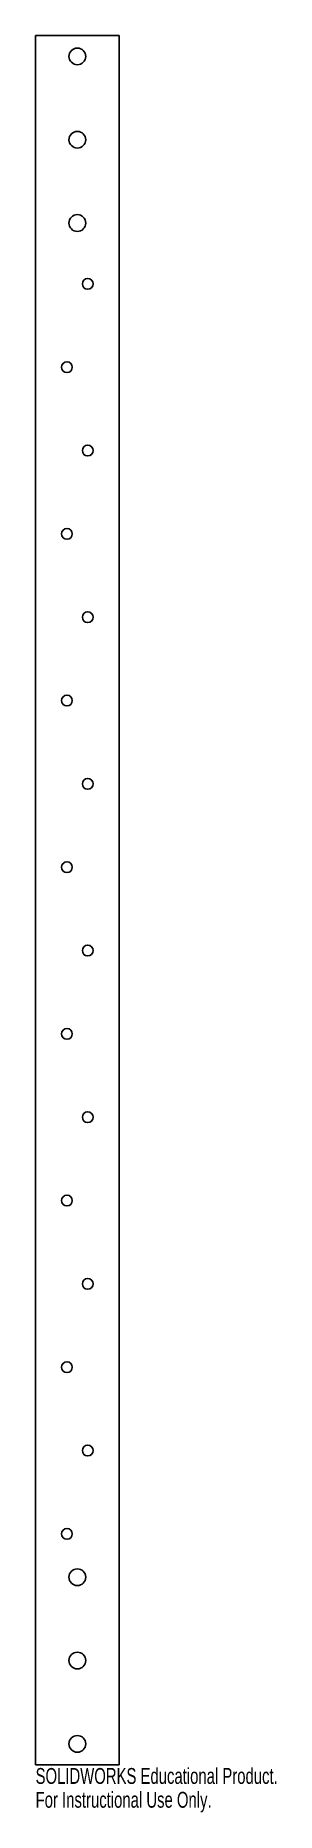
# Model space of a CAD drawing. Header units: inches. Extents: x -0.5 to 2.4, y -0.6 to 20.8.
import ezdxf

# ---------------------------------------------------------------- set-up
doc = ezdxf.new("R2010")
doc.units = ezdxf.units.IN
doc.header["$MEASUREMENT"] = 0
doc.styles.add('SLDTEXTSTYLE0', font='TXT', dxfattribs={"width": 0.7})

msp = doc.modelspace()

# ---------------------------------------------------------------- linework, layer by layer
at = {"color": 7, "linetype": 'Continuous', "lineweight": 25}
for p, q in [((-0.5, 20.75), (0.5, 20.75)), ((-0.5, 20.75), (-0.5, 0)), ((0.5, 20.75), (0.5, 0)), ((-0.5, 0), (0.5, 0))]:
    msp.add_line(p, q, dxfattribs=at)
for centre, radius in [((0, 20.5), 0.1), ((0, 19.5), 0.1), ((0, 18.5), 0.101), ((0.125, 17.77), 0.065), ((-0.125, 16.77), 0.065), ((0.125, 15.77), 0.065), ((-0.125, 14.77), 0.065), ((0.125, 13.77), 0.065), ((-0.125, 12.77), 0.065), ((0.125, 11.77), 0.065), ((-0.125, 10.77), 0.065), ((0.125, 9.77), 0.065), ((-0.125, 8.77), 0.065), ((0.125, 7.77), 0.065), ((-0.125, 6.77), 0.065), ((0.125, 5.77), 0.065), ((-0.125, 4.77), 0.065), ((0.125, 3.77), 0.065), ((-0.125, 2.77), 0.065), ((0, 2.25), 0.1), ((0, 1.25), 0.1), ((0, 0.25), 0.1)]:
    msp.add_circle(centre, radius, dxfattribs=at)

# ---------------------------------------------------------------- texts
at = {"color": 7, "linetype": 'Continuous', "char_height": 0.1903, "attachment_point": 1, "style": 'SLDTEXTSTYLE0'}
for s, insert in [('SOLIDWORKS Educational Product.', (-0.5, -0.04)), ('For Instructional Use Only.', (-0.5, -0.326))]:
    msp.add_mtext(s, dxfattribs=dict(at, insert=insert))

doc.saveas('drawing.dxf')
